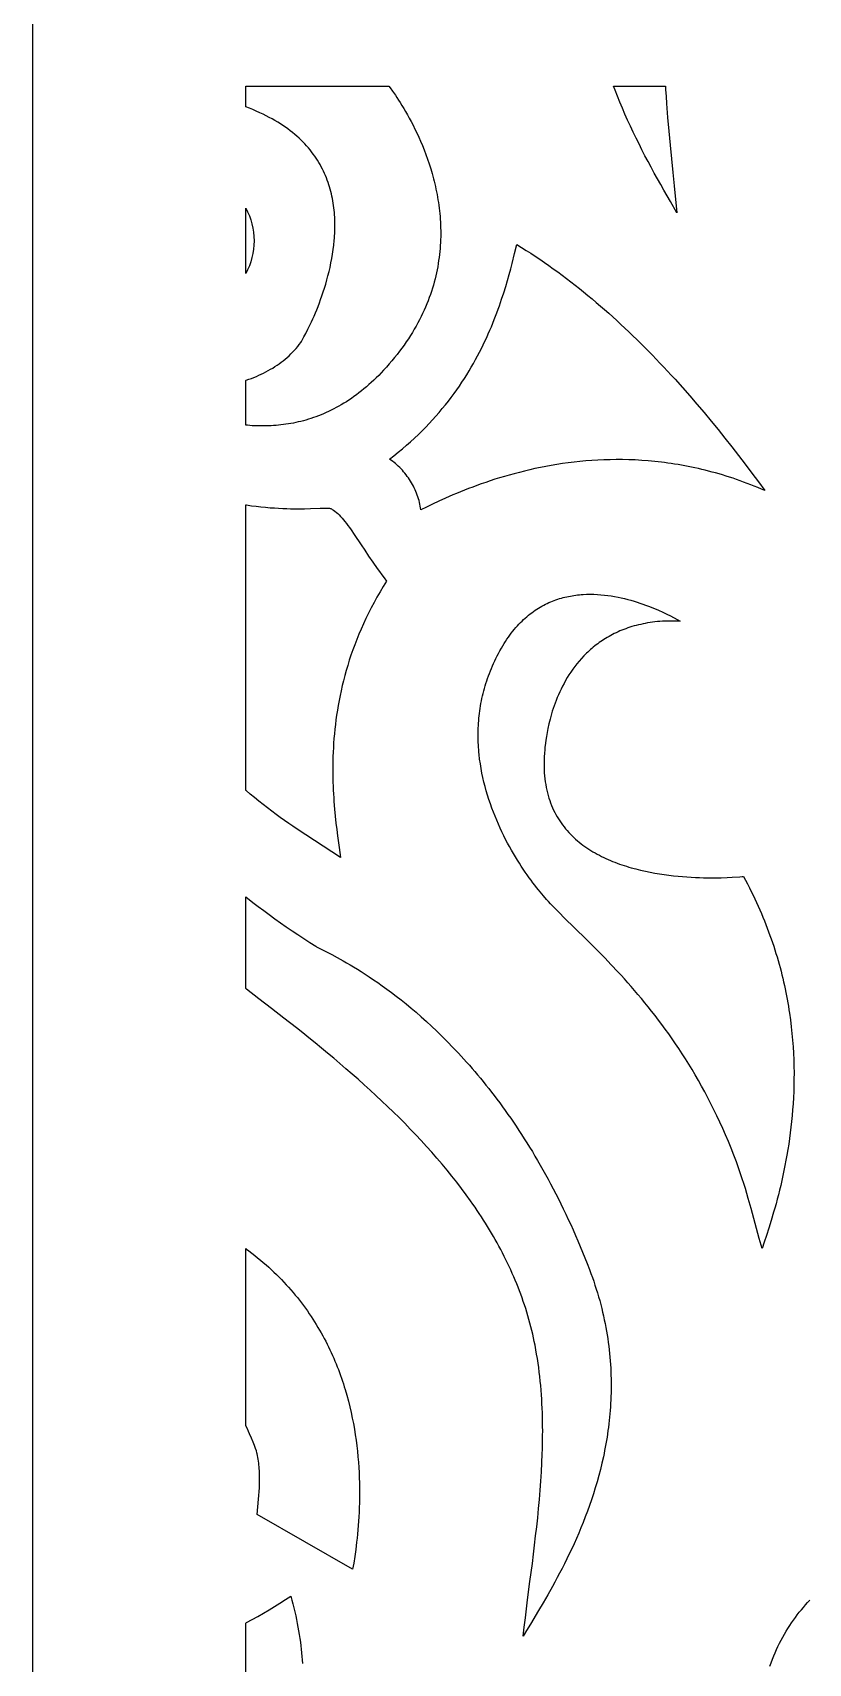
# Model space of a CAD drawing. Extents: x -1000 to 1000, y -1450 to 1450.
# Drawn here: x -1000 to -818, y 629.6 to 1012.6 of the extents above; entities that cross this region are included whole.
import ezdxf

# ---------------------------------------------------------------- set-up
doc = ezdxf.new("R2010")
doc.units = 0
doc.layers.add('LAYER_1', color=18, linetype='CONTINUOUS')

msp = doc.modelspace()

# ---------------------------------------------------------------- linework, layer by layer
at = {"layer": 'LAYER_1'}
for points in [[(-1000, -1450), (-600, -1450), (-600, 1050), (-1000, 1050)], [(-916.11, 999.59), (-915.54, 998.8), (-914.88, 997.85), (-914.52, 997.31), (-914.14, 996.73), (-913.75, 996.12), (-913.34, 995.46), (-912.92, 994.77), (-912.5, 994.05), (-912.06, 993.29), (-911.63, 992.49), (-911.18, 991.67), (-910.74, 990.81), (-910.29, 989.92), (-909.85, 988.99), (-909.41, 988.04), (-908.98, 987.06), (-908.55, 986.05), (-908.13, 985.01), (-907.73, 983.95), (-907.33, 982.86), (-906.96, 981.74), (-906.6, 980.6), (-906.25, 979.44), (-905.93, 978.25), (-905.78, 977.65), (-905.63, 977.05), (-905.49, 976.43), (-905.36, 975.82), (-905.23, 975.2), (-905.11, 974.57), (-904.99, 973.94), (-904.89, 973.3), (-904.79, 972.66), (-904.69, 972.01), (-904.61, 971.36), (-904.54, 970.71), (-904.47, 970.05), (-904.41, 969.39), (-904.36, 968.72), (-904.32, 968.05), (-904.29, 967.38), (-904.27, 966.7), (-904.25, 966.02), (-904.25, 965.33), (-904.26, 964.64), (-904.28, 963.95), (-904.31, 963.26), (-904.35, 962.56), (-904.4, 961.86), (-904.47, 961.15), (-904.54, 960.45), (-904.63, 959.74), (-904.73, 959.03), (-904.84, 958.31), (-904.96, 957.59), (-905.1, 956.88), (-905.25, 956.15), (-905.41, 955.43), (-905.59, 954.71), (-905.78, 953.98), (-905.98, 953.25), (-906.2, 952.52), (-906.44, 951.79), (-906.68, 951.05), (-906.95, 950.32), (-907.22, 949.58), (-907.52, 948.84), (-907.83, 948.11), (-908.15, 947.37), (-908.49, 946.63), (-908.85, 945.89), (-909.22, 945.14), (-909.62, 944.4), (-910.02, 943.66), (-910.45, 942.92), (-910.89, 942.17), (-911.35, 941.43), (-911.83, 940.69), (-912.33, 939.95), (-912.84, 939.2), (-913.38, 938.46), (-913.93, 937.72), (-914.5, 936.98), (-915.09, 936.24), (-915.7, 935.5), (-916.33, 934.76), (-916.98, 934.02), (-917.66, 933.28), (-918.23, 932.67), (-918.8, 932.08), (-919.37, 931.51), (-919.95, 930.95), (-920.53, 930.41), (-921.11, 929.89), (-921.69, 929.38), (-922.27, 928.89), (-922.86, 928.42), (-923.44, 927.96), (-924.03, 927.52), (-924.62, 927.09), (-925.21, 926.67), (-925.8, 926.27), (-926.39, 925.89), (-926.98, 925.52), (-927.58, 925.17), (-928.17, 924.83), (-928.76, 924.5), (-929.36, 924.18), (-929.95, 923.88), (-930.55, 923.6), (-931.14, 923.32), (-931.74, 923.06), (-932.33, 922.82), (-932.92, 922.58), (-933.52, 922.36), (-934.11, 922.15), (-934.7, 921.95), (-935.3, 921.76), (-935.89, 921.59), (-936.48, 921.42), (-937.07, 921.27), (-937.66, 921.13), (-938.24, 921), (-938.83, 920.88), (-939.41, 920.77), (-940, 920.67), (-940.58, 920.58), (-941.16, 920.5), (-941.74, 920.43), (-942.31, 920.37), (-942.89, 920.31), (-943.46, 920.27), (-944.03, 920.24), (-944.6, 920.21), (-945.17, 920.2), (-945.73, 920.19), (-946.29, 920.19), (-946.85, 920.2), (-947.4, 920.21), (-947.96, 920.23), (-948.51, 920.26), (-949.05, 920.3), (-949.6, 920.35), (-950, 920.38), (-950, 930.9), (-949.87, 930.94), (-949.27, 931.15), (-948.68, 931.37), (-948.09, 931.6), (-947.51, 931.84), (-946.94, 932.09), (-946.38, 932.35), (-945.82, 932.62), (-945.27, 932.9), (-944.73, 933.19), (-944.2, 933.49), (-943.67, 933.8), (-943.16, 934.12), (-942.65, 934.45), (-942.16, 934.8), (-941.67, 935.15), (-941.2, 935.52), (-940.73, 935.9), (-940.28, 936.28), (-939.84, 936.68), (-939.41, 937.1), (-938.99, 937.52), (-938.59, 937.96), (-938.19, 938.4), (-937.81, 938.86), (-937.45, 939.33), (-937.09, 939.82), (-936.94, 940.06), (-936.68, 940.5), (-936.33, 941.13), (-935.9, 941.94), (-935.4, 942.91), (-934.86, 944.04), (-934.57, 944.66), (-934.27, 945.32), (-933.97, 946.01), (-933.66, 946.73), (-933.35, 947.48), (-933.04, 948.27), (-932.73, 949.08), (-932.42, 949.92), (-932.12, 950.78), (-931.82, 951.67), (-931.52, 952.58), (-931.24, 953.51), (-930.96, 954.47), (-930.7, 955.44), (-930.45, 956.43), (-930.22, 957.44), (-930, 958.46), (-929.8, 959.5), (-929.63, 960.54), (-929.47, 961.6), (-929.34, 962.67), (-929.23, 963.75), (-929.19, 964.29), (-929.15, 964.84), (-929.12, 965.38), (-929.1, 965.93), (-929.08, 966.47), (-929.07, 967.02), (-929.07, 967.57), (-929.08, 968.12), (-929.1, 968.67), (-929.13, 969.22), (-929.16, 969.77), (-929.2, 970.32), (-929.26, 970.87), (-929.32, 971.42), (-929.39, 971.97), (-929.47, 972.51), (-929.56, 973.06), (-929.66, 973.61), (-929.78, 974.15), (-929.9, 974.7), (-930.03, 975.24), (-930.18, 975.78), (-930.33, 976.32), (-930.5, 976.85), (-930.68, 977.39), (-930.87, 977.92), (-931.07, 978.45), (-931.29, 978.97), (-931.52, 979.5), (-931.76, 980.02), (-932.01, 980.53), (-932.28, 981.05), (-932.56, 981.56), (-932.85, 982.06), (-933.16, 982.57), (-933.48, 983.06), (-933.81, 983.56), (-934.16, 984.05), (-934.53, 984.53), (-934.91, 985.01), (-935.3, 985.49), (-935.71, 985.96), (-936.13, 986.42), (-936.57, 986.88), (-937.03, 987.34), (-937.5, 987.79), (-937.99, 988.23), (-938.49, 988.67), (-939.01, 989.1), (-939.55, 989.52), (-940.11, 989.94), (-940.68, 990.35), (-941.27, 990.75), (-941.88, 991.15), (-942.5, 991.54), (-943.15, 991.92), (-943.81, 992.29), (-944.49, 992.66), (-945.19, 993.02), (-945.9, 993.37), (-946.71, 993.75), (-947.52, 994.12), (-948.33, 994.47), (-949.13, 994.82), (-949.94, 995.15), (-950, 995.17), (-950, 1000), (-916.42, 1000)], [(-851.48, 999.18), (-851.37, 997.54), (-851.25, 995.91), (-851, 992.65), (-850.73, 989.4), (-850.43, 986.16), (-850.12, 982.93), (-849.8, 979.73), (-849.48, 976.54), (-848.82, 970.24), (-850.35, 972.89), (-851.88, 975.55), (-852.63, 976.89), (-853.38, 978.23), (-854.13, 979.58), (-854.87, 980.94), (-855.6, 982.3), (-856.32, 983.66), (-857.03, 985.03), (-857.72, 986.41), (-858.41, 987.79), (-859.08, 989.18), (-859.74, 990.57), (-860.39, 991.97), (-861.01, 993.37), (-861.62, 994.78), (-862.22, 996.2), (-862.79, 997.62), (-863.34, 999.04), (-863.7, 1000), (-851.53, 1000)], [(-885.28, 962.12), (-884.19, 961.43), (-883.12, 960.74), (-882.05, 960.03), (-880.99, 959.32), (-879.93, 958.59), (-878.88, 957.86), (-877.84, 957.12), (-876.8, 956.36), (-875.77, 955.6), (-874.74, 954.83), (-873.72, 954.05), (-872.71, 953.26), (-871.71, 952.46), (-870.71, 951.66), (-869.71, 950.84), (-868.72, 950.02), (-867.74, 949.19), (-866.77, 948.35), (-865.79, 947.51), (-864.83, 946.65), (-863.87, 945.79), (-862.92, 944.92), (-861.97, 944.05), (-861.03, 943.17), (-860.09, 942.28), (-859.16, 941.38), (-858.24, 940.48), (-857.32, 939.58), (-856.4, 938.66), (-855.49, 937.74), (-854.59, 936.82), (-853.69, 935.88), (-852.8, 934.95), (-851.91, 934.01), (-851.02, 933.06), (-850.15, 932.1), (-849.27, 931.15), (-847.54, 929.22), (-845.83, 927.27), (-844.14, 925.31), (-842.46, 923.33), (-840.81, 921.33), (-839.17, 919.33), (-837.55, 917.31), (-835.94, 915.28), (-834.36, 913.24), (-832.79, 911.19), (-831.23, 909.14), (-829.7, 907.08), (-828.17, 905.01), (-829.01, 905.37), (-829.85, 905.73), (-830.68, 906.07), (-831.52, 906.4), (-832.35, 906.72), (-833.18, 907.03), (-834.01, 907.33), (-834.83, 907.62), (-835.66, 907.9), (-836.48, 908.17), (-837.3, 908.43), (-838.12, 908.68), (-838.94, 908.92), (-839.75, 909.15), (-840.57, 909.38), (-841.38, 909.59), (-842.19, 909.8), (-842.99, 909.99), (-843.8, 910.18), (-844.6, 910.36), (-845.4, 910.53), (-846.2, 910.69), (-846.99, 910.84), (-847.78, 910.99), (-848.57, 911.12), (-849.36, 911.25), (-850.14, 911.37), (-850.93, 911.48), (-851.71, 911.59), (-852.48, 911.69), (-853.26, 911.77), (-854.03, 911.86), (-854.8, 911.93), (-855.56, 912), (-857.09, 912.11), (-858.6, 912.2), (-860.09, 912.25), (-861.58, 912.28), (-863.05, 912.29), (-864.51, 912.27), (-865.96, 912.23), (-867.39, 912.16), (-868.81, 912.08), (-870.21, 911.97), (-871.6, 911.84), (-872.97, 911.69), (-874.33, 911.52), (-875.67, 911.34), (-877, 911.13), (-878.31, 910.91), (-879.6, 910.68), (-880.87, 910.43), (-882.13, 910.17), (-883.37, 909.89), (-884.59, 909.6), (-885.8, 909.3), (-886.98, 908.99), (-888.15, 908.67), (-889.29, 908.34), (-890.42, 908), (-891.52, 907.66), (-892.61, 907.31), (-893.67, 906.95), (-894.72, 906.59), (-895.74, 906.22), (-896.74, 905.85), (-897.72, 905.48), (-898.67, 905.11), (-899.6, 904.74), (-900.51, 904.36), (-901.4, 903.99), (-902.26, 903.62), (-903.1, 903.25), (-904.71, 902.53), (-906.21, 901.82), (-907.61, 901.15), (-908.9, 900.5), (-908.96, 900.94), (-909.04, 901.37), (-909.12, 901.81), (-909.22, 902.24), (-909.33, 902.67), (-909.45, 903.1), (-909.59, 903.53), (-909.74, 903.96), (-909.9, 904.38), (-910.07, 904.8), (-910.26, 905.22), (-910.45, 905.63), (-910.65, 906.04), (-910.87, 906.44), (-911.1, 906.84), (-911.33, 907.23), (-911.58, 907.61), (-911.84, 907.99), (-912.1, 908.36), (-912.38, 908.73), (-912.66, 909.09), (-912.95, 909.44), (-913.25, 909.78), (-913.56, 910.11), (-913.87, 910.43), (-914.2, 910.74), (-914.53, 911.04), (-914.87, 911.34), (-915.21, 911.62), (-915.56, 911.89), (-915.92, 912.14), (-916.28, 912.39), (-915.24, 913.19), (-914.22, 914.01), (-913.22, 914.83), (-912.25, 915.66), (-911.31, 916.5), (-910.39, 917.34), (-909.5, 918.19), (-908.62, 919.04), (-907.78, 919.9), (-906.95, 920.76), (-906.15, 921.63), (-905.37, 922.5), (-904.61, 923.38), (-903.87, 924.26), (-903.15, 925.14), (-902.46, 926.02), (-901.78, 926.91), (-901.13, 927.79), (-900.49, 928.68), (-899.88, 929.57), (-899.28, 930.45), (-898.7, 931.34), (-898.14, 932.23), (-897.6, 933.11), (-897.08, 934), (-896.57, 934.88), (-896.08, 935.76), (-895.6, 936.64), (-895.15, 937.51), (-894.7, 938.38), (-894.28, 939.24), (-893.86, 940.11), (-893.46, 940.96), (-893.08, 941.81), (-892.71, 942.66), (-892.36, 943.5), (-892.01, 944.33), (-891.68, 945.16), (-891.36, 945.97), (-891.06, 946.78), (-890.76, 947.59), (-890.48, 948.38), (-889.95, 949.94), (-889.45, 951.46), (-889, 952.93), (-888.58, 954.36), (-888.19, 955.74), (-887.83, 957.07), (-887.5, 958.34), (-886.9, 960.7), (-886.37, 962.79)], [(-949.82, 901.64), (-948.66, 901.47), (-947.53, 901.33), (-946.43, 901.2), (-945.35, 901.09), (-944.29, 901), (-943.27, 900.93), (-942.28, 900.87), (-941.31, 900.82), (-940.38, 900.79), (-939.48, 900.77), (-938.61, 900.76), (-937.78, 900.75), (-936.23, 900.76), (-934.82, 900.79), (-932.5, 900.87), (-931.61, 900.89), (-931.23, 900.89), (-930.89, 900.89), (-930.61, 900.88), (-930.37, 900.86), (-930.19, 900.83), (-930.12, 900.81), (-930.06, 900.78), (-929.89, 900.7), (-929.72, 900.61), (-929.39, 900.41), (-929.06, 900.17), (-928.73, 899.91), (-928.4, 899.61), (-928.06, 899.29), (-927.73, 898.94), (-927.39, 898.57), (-927.05, 898.17), (-926.71, 897.75), (-926.36, 897.3), (-926.01, 896.82), (-925.65, 896.33), (-925.29, 895.81), (-924.54, 894.72), (-922.94, 892.31), (-922.07, 891), (-921.16, 889.64), (-920.2, 888.22), (-919.18, 886.76), (-918.64, 886.02), (-918.09, 885.27), (-917.53, 884.5), (-916.94, 883.73), (-917.73, 882.48), (-918.48, 881.22), (-919.21, 879.97), (-919.9, 878.72), (-920.56, 877.47), (-921.2, 876.22), (-921.81, 874.98), (-922.38, 873.74), (-922.94, 872.5), (-923.46, 871.27), (-923.96, 870.04), (-924.43, 868.81), (-924.88, 867.59), (-925.3, 866.38), (-925.7, 865.17), (-926.08, 863.96), (-926.43, 862.76), (-926.76, 861.57), (-927.07, 860.38), (-927.36, 859.21), (-927.62, 858.03), (-927.87, 856.87), (-928.1, 855.71), (-928.31, 854.57), (-928.5, 853.43), (-928.67, 852.29), (-928.83, 851.17), (-928.97, 850.06), (-929.09, 848.96), (-929.2, 847.86), (-929.29, 846.78), (-929.37, 845.71), (-929.44, 844.65), (-929.49, 843.6), (-929.53, 842.56), (-929.55, 841.53), (-929.57, 840.51), (-929.58, 839.51), (-929.57, 838.52), (-929.56, 837.55), (-929.53, 836.58), (-929.5, 835.63), (-929.46, 834.7), (-929.41, 833.78), (-929.36, 832.87), (-929.29, 831.98), (-929.15, 830.24), (-929, 828.56), (-928.83, 826.95), (-928.64, 825.41), (-928.46, 823.94), (-928.09, 821.23), (-927.76, 818.82), (-929.78, 820.17), (-931.81, 821.5), (-933.85, 822.83), (-935.88, 824.16), (-937.9, 825.5), (-938.91, 826.18), (-939.91, 826.86), (-940.91, 827.56), (-941.9, 828.26), (-942.88, 828.97), (-943.85, 829.7), (-944.9, 830.5), (-945.93, 831.3), (-946.95, 832.11), (-947.95, 832.92), (-948.94, 833.74), (-949.92, 834.56), (-950, 834.63), (-950, 901.67)], [(-868.34, 880.66), (-867.5, 880.62), (-866.68, 880.57), (-865.85, 880.49), (-865.04, 880.39), (-864.23, 880.27), (-863.44, 880.14), (-862.65, 879.99), (-861.87, 879.83), (-861.11, 879.65), (-860.36, 879.46), (-859.62, 879.26), (-858.89, 879.05), (-858.19, 878.83), (-857.49, 878.6), (-856.82, 878.37), (-856.16, 878.13), (-855.52, 877.89), (-854.9, 877.65), (-854.3, 877.41), (-853.73, 877.16), (-853.17, 876.92), (-852.13, 876.45), (-851.19, 876), (-850.36, 875.59), (-849.64, 875.21), (-848.58, 874.63), (-848.06, 874.33), (-849.09, 874.35), (-850.13, 874.38), (-850.65, 874.39), (-851.17, 874.39), (-851.69, 874.37), (-852.21, 874.35), (-852.81, 874.3), (-853.4, 874.24), (-853.99, 874.18), (-854.56, 874.11), (-855.13, 874.02), (-855.69, 873.93), (-856.24, 873.83), (-856.78, 873.73), (-857.31, 873.61), (-857.84, 873.49), (-858.36, 873.36), (-858.86, 873.22), (-859.37, 873.07), (-859.86, 872.92), (-860.34, 872.76), (-860.82, 872.59), (-861.29, 872.42), (-861.75, 872.23), (-862.2, 872.05), (-862.65, 871.85), (-863.09, 871.65), (-863.52, 871.44), (-863.94, 871.23), (-864.35, 871.01), (-864.76, 870.79), (-865.16, 870.55), (-865.56, 870.32), (-865.94, 870.08), (-866.32, 869.83), (-866.7, 869.58), (-867.06, 869.32), (-867.42, 869.06), (-867.77, 868.8), (-868.12, 868.53), (-868.46, 868.25), (-868.79, 867.97), (-869.12, 867.69), (-869.44, 867.4), (-869.75, 867.11), (-870.05, 866.82), (-870.65, 866.22), (-871.22, 865.61), (-871.76, 864.99), (-872.29, 864.36), (-872.78, 863.72), (-873.26, 863.07), (-873.71, 862.41), (-874.15, 861.75), (-874.56, 861.09), (-874.95, 860.42), (-875.32, 859.75), (-875.68, 859.08), (-876.01, 858.41), (-876.32, 857.74), (-876.62, 857.07), (-876.9, 856.41), (-877.16, 855.75), (-877.41, 855.1), (-877.64, 854.45), (-877.86, 853.82), (-878.06, 853.19), (-878.25, 852.57), (-878.42, 851.97), (-878.58, 851.38), (-878.73, 850.8), (-878.87, 850.24), (-879.1, 849.17), (-879.3, 848.18), (-879.46, 847.27), (-879.58, 846.45), (-879.67, 845.74), (-879.79, 844.67), (-879.84, 844.13), (-879.91, 843.32), (-879.96, 842.52), (-879.99, 841.74), (-880, 840.97), (-880, 840.22), (-879.98, 839.48), (-879.94, 838.76), (-879.88, 838.04), (-879.81, 837.35), (-879.72, 836.66), (-879.62, 835.99), (-879.5, 835.33), (-879.36, 834.69), (-879.21, 834.06), (-879.05, 833.44), (-878.87, 832.83), (-878.67, 832.24), (-878.46, 831.66), (-878.24, 831.09), (-878, 830.53), (-877.75, 829.99), (-877.49, 829.45), (-877.22, 828.93), (-876.93, 828.42), (-876.63, 827.93), (-876.32, 827.44), (-876, 826.97), (-875.66, 826.5), (-875.31, 826.05), (-874.96, 825.61), (-874.59, 825.18), (-874.22, 824.76), (-873.83, 824.35), (-873.43, 823.95), (-873.03, 823.56), (-872.61, 823.18), (-872.19, 822.81), (-871.76, 822.45), (-871.31, 822.1), (-870.87, 821.76), (-870.41, 821.43), (-869.95, 821.11), (-869.48, 820.8), (-869, 820.5), (-868.52, 820.2), (-868.03, 819.92), (-867.53, 819.64), (-867.03, 819.37), (-866.52, 819.12), (-866.01, 818.87), (-865.49, 818.62), (-864.97, 818.39), (-864.44, 818.16), (-863.91, 817.94), (-863.38, 817.73), (-862.84, 817.53), (-862.3, 817.33), (-861.76, 817.14), (-861.21, 816.96), (-860.66, 816.79), (-860.11, 816.62), (-859.56, 816.46), (-858.45, 816.16), (-857.34, 815.88), (-856.22, 815.63), (-855.11, 815.4), (-854, 815.2), (-852.89, 815.01), (-851.8, 814.85), (-850.71, 814.7), (-849.63, 814.58), (-848.57, 814.47), (-847.52, 814.38), (-846.49, 814.3), (-845.49, 814.24), (-844.5, 814.19), (-843.55, 814.15), (-842.61, 814.12), (-841.71, 814.11), (-840.84, 814.1), (-840.01, 814.1), (-838.45, 814.12), (-837.06, 814.16), (-835.85, 814.21), (-834.04, 814.32), (-833.48, 814.36), (-833.17, 814.37), (-832.71, 813.5), (-832.25, 812.64), (-831.81, 811.77), (-831.38, 810.9), (-830.95, 810.03), (-830.54, 809.17), (-830.14, 808.3), (-829.75, 807.44), (-829.37, 806.58), (-829, 805.72), (-828.64, 804.86), (-828.29, 804), (-827.95, 803.14), (-827.62, 802.29), (-827.3, 801.43), (-826.99, 800.58), (-826.69, 799.73), (-826.4, 798.88), (-826.12, 798.03), (-825.84, 797.19), (-825.58, 796.34), (-825.33, 795.5), (-825.08, 794.66), (-824.85, 793.82), (-824.62, 792.99), (-824.4, 792.15), (-824.19, 791.32), (-823.99, 790.49), (-823.79, 789.66), (-823.61, 788.84), (-823.43, 788.01), (-823.26, 787.19), (-823.1, 786.37), (-822.95, 785.56), (-822.8, 784.74), (-822.67, 783.93), (-822.54, 783.12), (-822.41, 782.32), (-822.19, 780.71), (-821.99, 779.12), (-821.83, 777.54), (-821.68, 775.97), (-821.57, 774.42), (-821.48, 772.88), (-821.42, 771.35), (-821.37, 769.83), (-821.35, 768.33), (-821.36, 766.84), (-821.38, 765.37), (-821.43, 763.91), (-821.49, 762.47), (-821.57, 761.04), (-821.67, 759.63), (-821.79, 758.24), (-821.92, 756.87), (-822.07, 755.51), (-822.23, 754.17), (-822.41, 752.85), (-822.6, 751.55), (-822.8, 750.27), (-823.01, 749), (-823.24, 747.76), (-823.47, 746.54), (-823.71, 745.34), (-823.96, 744.16), (-824.21, 743), (-824.48, 741.87), (-824.74, 740.76), (-825.02, 739.67), (-825.29, 738.6), (-825.57, 737.56), (-825.85, 736.54), (-826.13, 735.55), (-826.7, 733.64), (-827.26, 731.83), (-827.81, 730.13), (-828.34, 728.54), (-828.85, 727.06), (-829.51, 729.4), (-830.16, 731.74), (-830.79, 734.09), (-831.43, 736.43), (-832.09, 738.77), (-832.43, 739.94), (-832.77, 741.11), (-833.13, 742.27), (-833.5, 743.42), (-833.88, 744.58), (-834.28, 745.72), (-834.88, 747.37), (-835.49, 748.99), (-836.11, 750.59), (-836.75, 752.16), (-837.4, 753.7), (-838.07, 755.22), (-838.74, 756.71), (-839.43, 758.18), (-840.13, 759.62), (-840.84, 761.04), (-841.56, 762.44), (-842.29, 763.81), (-843.02, 765.16), (-843.77, 766.49), (-844.52, 767.79), (-845.28, 769.07), (-846.05, 770.33), (-846.82, 771.57), (-847.6, 772.78), (-848.38, 773.97), (-849.17, 775.14), (-849.96, 776.29), (-850.76, 777.42), (-851.56, 778.53), (-852.36, 779.62), (-853.16, 780.69), (-853.96, 781.74), (-854.76, 782.77), (-855.57, 783.78), (-856.37, 784.77), (-857.17, 785.74), (-857.97, 786.7), (-858.77, 787.63), (-859.56, 788.55), (-860.36, 789.45), (-861.14, 790.33), (-861.93, 791.2), (-862.71, 792.04), (-864.25, 793.69), (-865.76, 795.27), (-867.25, 796.8), (-868.69, 798.25), (-870.1, 799.66), (-872.79, 802.29), (-875.26, 804.72), (-876.4, 805.86), (-877.48, 806.96), (-878.5, 808.01), (-878.97, 808.52), (-879.43, 809.02), (-880.16, 809.84), (-880.54, 810.29), (-880.94, 810.77), (-881.34, 811.27), (-881.76, 811.79), (-882.19, 812.34), (-882.62, 812.91), (-883.06, 813.5), (-883.51, 814.12), (-883.96, 814.75), (-884.42, 815.41), (-884.88, 816.09), (-885.34, 816.8), (-885.8, 817.52), (-886.27, 818.26), (-886.73, 819.02), (-887.19, 819.8), (-887.65, 820.6), (-888.11, 821.41), (-888.56, 822.25), (-889.01, 823.1), (-889.44, 823.97), (-889.88, 824.85), (-890.3, 825.75), (-890.71, 826.67), (-891.12, 827.6), (-891.51, 828.54), (-891.89, 829.5), (-892.25, 830.47), (-892.6, 831.46), (-892.94, 832.46), (-893.26, 833.47), (-893.56, 834.49), (-893.84, 835.53), (-894.11, 836.57), (-894.35, 837.63), (-894.57, 838.7), (-894.78, 839.77), (-894.95, 840.86), (-895.11, 841.96), (-895.23, 843.06), (-895.29, 843.61), (-895.34, 844.17), (-895.38, 844.73), (-895.41, 845.29), (-895.44, 845.85), (-895.46, 846.41), (-895.47, 846.98), (-895.47, 847.55), (-895.47, 848.11), (-895.46, 848.68), (-895.44, 849.26), (-895.42, 849.83), (-895.38, 850.4), (-895.34, 850.98), (-895.29, 851.56), (-895.23, 852.13), (-895.16, 852.71), (-895.09, 853.29), (-895, 853.87), (-894.91, 854.46), (-894.81, 855.04), (-894.69, 855.62), (-894.57, 856.21), (-894.44, 856.79), (-894.3, 857.38), (-894.15, 857.97), (-893.99, 858.55), (-893.82, 859.14), (-893.65, 859.73), (-893.46, 860.32), (-893.26, 860.91), (-893.05, 861.5), (-892.83, 862.09), (-892.6, 862.68), (-892.35, 863.27), (-892.1, 863.86), (-891.84, 864.45), (-891.56, 865.04), (-891.28, 865.62), (-890.98, 866.21), (-890.67, 866.8), (-890.35, 867.39), (-890.02, 867.98), (-889.68, 868.57), (-889.36, 869.1), (-889.03, 869.61), (-888.7, 870.12), (-888.36, 870.6), (-888.03, 871.08), (-887.68, 871.53), (-887.33, 871.98), (-886.98, 872.41), (-886.63, 872.83), (-886.27, 873.24), (-885.9, 873.63), (-885.54, 874.01), (-885.17, 874.38), (-884.79, 874.74), (-884.42, 875.08), (-884.04, 875.41), (-883.65, 875.73), (-883.27, 876.04), (-882.88, 876.34), (-882.49, 876.62), (-882.09, 876.9), (-881.69, 877.16), (-881.29, 877.41), (-880.89, 877.65), (-880.49, 877.88), (-880.08, 878.1), (-879.68, 878.31), (-879.27, 878.51), (-878.86, 878.7), (-878.44, 878.88), (-878.03, 879.05), (-877.61, 879.21), (-877.2, 879.36), (-876.78, 879.51), (-876.36, 879.64), (-875.94, 879.76), (-875.52, 879.88), (-875.09, 879.99), (-874.67, 880.08), (-874.25, 880.17), (-873.83, 880.26), (-873.4, 880.33), (-872.98, 880.4), (-872.55, 880.46), (-872.13, 880.51), (-871.71, 880.55), (-871.28, 880.59), (-870.86, 880.62), (-870.02, 880.66), (-869.17, 880.67)], [(-949.58, 809.3), (-948.32, 808.32), (-947.05, 807.36), (-945.76, 806.39), (-944.47, 805.44), (-943.15, 804.49), (-941.83, 803.54), (-940.48, 802.61), (-939.13, 801.67), (-937.76, 800.75), (-936.38, 799.83), (-934.98, 798.92), (-933.57, 798.01), (-933.41, 797.92), (-933.21, 797.81), (-932.64, 797.51), (-930.93, 796.65), (-929.81, 796.08), (-928.53, 795.39), (-927.83, 795.01), (-927.1, 794.59), (-926.32, 794.15), (-925.52, 793.68), (-924.68, 793.17), (-923.8, 792.64), (-922.9, 792.07), (-921.96, 791.47), (-921, 790.84), (-920.01, 790.17), (-918.99, 789.47), (-917.95, 788.73), (-916.88, 787.95), (-915.79, 787.14), (-914.68, 786.29), (-913.55, 785.41), (-912.39, 784.48), (-911.22, 783.51), (-910.04, 782.51), (-908.84, 781.46), (-907.62, 780.37), (-906.39, 779.24), (-905.15, 778.06), (-903.9, 776.84), (-902.64, 775.58), (-901.37, 774.27), (-900.09, 772.92), (-899.45, 772.22), (-898.81, 771.51), (-898.16, 770.8), (-897.52, 770.07), (-896.87, 769.32), (-896.23, 768.57), (-895.58, 767.8), (-894.93, 767.02), (-894.28, 766.23), (-893.64, 765.43), (-892.99, 764.61), (-892.34, 763.78), (-891.7, 762.94), (-891.05, 762.09), (-890.4, 761.22), (-889.76, 760.34), (-889.11, 759.45), (-888.47, 758.54), (-887.83, 757.62), (-887.19, 756.69), (-886.55, 755.75), (-885.91, 754.79), (-885.27, 753.81), (-884.64, 752.83), (-884.01, 751.83), (-883.38, 750.81), (-882.75, 749.79), (-882.13, 748.75), (-881.51, 747.69), (-880.89, 746.62), (-880.27, 745.54), (-879.66, 744.44), (-879.05, 743.32), (-878.45, 742.2), (-877.84, 741.05), (-877.25, 739.9), (-876.65, 738.73), (-876.06, 737.54), (-875.48, 736.34), (-874.89, 735.12), (-874.32, 733.89), (-873.74, 732.65), (-873.18, 731.39), (-872.61, 730.11), (-872.06, 728.82), (-871.5, 727.51), (-870.96, 726.19), (-870.42, 724.85), (-869.88, 723.49), (-869.35, 722.12), (-869.01, 721.2), (-868.67, 720.27), (-868.35, 719.35), (-868.05, 718.44), (-867.75, 717.52), (-867.47, 716.61), (-867.21, 715.7), (-866.95, 714.8), (-866.71, 713.89), (-866.48, 712.99), (-866.26, 712.09), (-866.06, 711.2), (-865.86, 710.31), (-865.68, 709.42), (-865.51, 708.53), (-865.35, 707.65), (-865.21, 706.77), (-865.07, 705.89), (-864.95, 705.01), (-864.83, 704.14), (-864.73, 703.28), (-864.64, 702.41), (-864.56, 701.55), (-864.49, 700.69), (-864.43, 699.84), (-864.37, 698.98), (-864.33, 698.14), (-864.3, 697.29), (-864.28, 696.45), (-864.27, 695.61), (-864.26, 694.78), (-864.27, 693.95), (-864.29, 693.12), (-864.31, 692.3), (-864.34, 691.48), (-864.38, 690.66), (-864.43, 689.85), (-864.49, 689.04), (-864.56, 688.23), (-864.63, 687.43), (-864.71, 686.63), (-864.8, 685.84), (-864.9, 685.05), (-865, 684.27), (-865.12, 683.48), (-865.23, 682.71), (-865.36, 681.93), (-865.49, 681.16), (-865.63, 680.4), (-865.78, 679.64), (-865.93, 678.88), (-866.09, 678.13), (-866.42, 676.64), (-866.78, 675.16), (-867.16, 673.71), (-867.55, 672.27), (-867.97, 670.85), (-868.41, 669.44), (-868.86, 668.06), (-869.33, 666.69), (-869.82, 665.35), (-870.32, 664.02), (-870.83, 662.72), (-871.35, 661.43), (-871.88, 660.17), (-872.42, 658.93), (-872.96, 657.7), (-873.52, 656.5), (-874.08, 655.32), (-874.64, 654.16), (-875.2, 653.03), (-875.77, 651.91), (-876.34, 650.82), (-876.91, 649.75), (-877.47, 648.71), (-878.03, 647.69), (-879.14, 645.72), (-880.22, 643.85), (-881.27, 642.07), (-883.21, 638.84), (-884.09, 637.38), (-884.89, 636.03), (-884.64, 638.15), (-884.38, 640.28), (-883.85, 644.54), (-883.3, 648.82), (-882.75, 653.1), (-882.48, 655.25), (-882.22, 657.39), (-881.97, 659.54), (-881.73, 661.69), (-881.5, 663.83), (-881.29, 665.98), (-881.09, 668.13), (-880.91, 670.28), (-880.75, 672.42), (-880.61, 674.57), (-880.5, 676.71), (-880.41, 678.85), (-880.38, 679.92), (-880.36, 680.99), (-880.34, 682.06), (-880.33, 683.13), (-880.32, 684.2), (-880.33, 685.27), (-880.34, 686.34), (-880.37, 687.4), (-880.4, 688.47), (-880.44, 689.53), (-880.49, 690.6), (-880.55, 691.66), (-880.62, 692.72), (-880.7, 693.78), (-880.79, 694.84), (-880.89, 695.9), (-881, 696.96), (-881.13, 698.01), (-881.26, 699.07), (-881.41, 700.12), (-881.57, 701.18), (-881.74, 702.23), (-881.92, 703.28), (-882.11, 704.33), (-882.29, 705.21), (-882.47, 706.08), (-882.67, 706.95), (-882.87, 707.82), (-883.09, 708.68), (-883.31, 709.54), (-883.55, 710.4), (-883.79, 711.25), (-884.05, 712.1), (-884.31, 712.94), (-884.58, 713.78), (-884.87, 714.62), (-885.16, 715.46), (-885.46, 716.29), (-885.77, 717.11), (-886.09, 717.94), (-886.42, 718.76), (-886.76, 719.58), (-887.1, 720.39), (-887.46, 721.2), (-887.82, 722.01), (-888.19, 722.81), (-888.57, 723.61), (-888.96, 724.41), (-889.35, 725.2), (-889.76, 725.99), (-890.17, 726.78), (-890.59, 727.56), (-891.02, 728.34), (-891.45, 729.12), (-891.89, 729.9), (-892.35, 730.67), (-892.8, 731.44), (-893.27, 732.2), (-893.74, 732.96), (-894.22, 733.72), (-894.7, 734.48), (-895.2, 735.23), (-895.7, 735.98), (-896.2, 736.72), (-896.72, 737.47), (-897.24, 738.21), (-898.29, 739.68), (-899.38, 741.14), (-900.48, 742.59), (-901.61, 744.02), (-902.77, 745.45), (-903.94, 746.86), (-905.14, 748.26), (-906.35, 749.65), (-907.59, 751.03), (-908.84, 752.4), (-910.11, 753.76), (-911.4, 755.1), (-912.7, 756.44), (-914.02, 757.77), (-915.36, 759.08), (-916.71, 760.39), (-918.07, 761.68), (-919.44, 762.97), (-920.83, 764.25), (-922.23, 765.51), (-923.64, 766.77), (-925.05, 768.02), (-926.48, 769.26), (-927.91, 770.49), (-929.35, 771.71), (-930.8, 772.92), (-932.25, 774.12), (-933.7, 775.31), (-935.16, 776.5), (-936.63, 777.68), (-938.09, 778.85), (-941.03, 781.16), (-943.97, 783.44), (-946.9, 785.69), (-949.82, 787.92), (-950, 788.06), (-950, 809.63)], [(-949.82, 726.88), (-949.3, 726.5), (-948.59, 725.97), (-947.9, 725.43), (-947.21, 724.88), (-946.54, 724.33), (-945.89, 723.77), (-945.24, 723.21), (-944.6, 722.64), (-943.98, 722.07), (-943.37, 721.49), (-942.77, 720.91), (-942.18, 720.33), (-941.61, 719.74), (-941.04, 719.14), (-940.49, 718.55), (-939.94, 717.94), (-939.41, 717.34), (-938.89, 716.73), (-938.38, 716.12), (-937.88, 715.5), (-937.39, 714.88), (-936.91, 714.26), (-936.44, 713.63), (-935.98, 713), (-935.53, 712.37), (-935.09, 711.73), (-934.66, 711.1), (-934.25, 710.46), (-933.84, 709.81), (-933.44, 709.17), (-933.05, 708.52), (-932.67, 707.87), (-932.29, 707.22), (-931.93, 706.56), (-931.58, 705.91), (-931.24, 705.25), (-930.9, 704.59), (-930.57, 703.93), (-930.26, 703.27), (-929.95, 702.6), (-929.65, 701.94), (-929.36, 701.27), (-929.07, 700.61), (-928.8, 699.94), (-928.53, 699.27), (-928.27, 698.6), (-928.02, 697.93), (-927.78, 697.26), (-927.54, 696.59), (-927.31, 695.92), (-927.09, 695.25), (-926.88, 694.58), (-926.67, 693.91), (-926.28, 692.57), (-925.92, 691.23), (-925.59, 689.9), (-925.28, 688.57), (-925, 687.24), (-924.74, 685.92), (-924.51, 684.6), (-924.3, 683.3), (-924.11, 682), (-923.95, 680.7), (-923.8, 679.42), (-923.68, 678.15), (-923.57, 676.89), (-923.49, 675.65), (-923.42, 674.41), (-923.37, 673.19), (-923.33, 671.99), (-923.31, 670.8), (-923.31, 669.63), (-923.31, 668.48), (-923.33, 667.34), (-923.37, 666.23), (-923.41, 665.13), (-923.47, 664.06), (-923.53, 663.01), (-923.61, 661.98), (-923.69, 660.98), (-923.78, 660), (-923.88, 659.05), (-923.98, 658.12), (-924.09, 657.22), (-924.2, 656.35), (-924.43, 654.7), (-924.67, 653.17), (-924.91, 651.77), (-947.32, 664.57), (-947.16, 666.36), (-947, 668.16), (-946.92, 669.06), (-946.86, 669.96), (-946.8, 670.86), (-946.77, 671.76), (-946.74, 672.66), (-946.74, 673.56), (-946.76, 674.45), (-946.78, 674.9), (-946.81, 675.34), (-946.85, 675.79), (-946.89, 676.23), (-946.94, 676.67), (-947, 677.11), (-947.07, 677.55), (-947.14, 677.99), (-947.23, 678.43), (-947.33, 678.86), (-947.39, 679.1), (-947.51, 679.5), (-947.7, 680.06), (-947.95, 680.75), (-948.26, 681.57), (-948.64, 682.51), (-949.09, 683.54), (-949.34, 684.1), (-949.61, 684.67), (-949.89, 685.26), (-950, 685.48), (-950, 727.01)]]:
    msp.add_lwpolyline(points, close=True, dxfattribs=at)
msp.add_lwpolyline([(-948.04, 963.68, -0.124783), (-950, 955.99), (-950, 971.37, -0.124783)], format="xyb", close=True, dxfattribs=at)
for points in [[(-950, 586.7), (-950, 639.1), (-949.82, 639.2), (-948.48, 639.92), (-947.16, 640.66), (-945.84, 641.42), (-944.53, 642.19), (-943.24, 642.98), (-941.96, 643.78), (-940.68, 644.6), (-939.42, 645.44), (-939.17, 644.5), (-938.93, 643.57), (-938.7, 642.65), (-938.48, 641.73), (-938.28, 640.82), (-938.08, 639.92), (-937.9, 639.02), (-937.74, 638.13), (-937.58, 637.25), (-937.44, 636.37), (-937.3, 635.5), (-937.18, 634.64), (-937.07, 633.78), (-936.97, 632.93), (-936.89, 632.09), (-936.81, 631.25), (-936.74, 630.42), (-936.69, 629.6)], [(-826.99, 628.98), (-826.71, 629.78), (-826.42, 630.58), (-826.11, 631.36), (-825.79, 632.12), (-825.45, 632.88), (-825.11, 633.62), (-824.75, 634.35), (-824.38, 635.07), (-824, 635.78), (-823.61, 636.47), (-823.2, 637.15), (-822.79, 637.82), (-822.37, 638.48), (-821.94, 639.13), (-821.49, 639.77), (-821.04, 640.39), (-820.58, 641.01), (-820.11, 641.61), (-819.63, 642.2), (-819.15, 642.78), (-818.66, 643.35), (-818.16, 643.91), (-817.65, 644.46)]]:
    msp.add_lwpolyline(points, dxfattribs=at)

doc.saveas('drawing.dxf')
